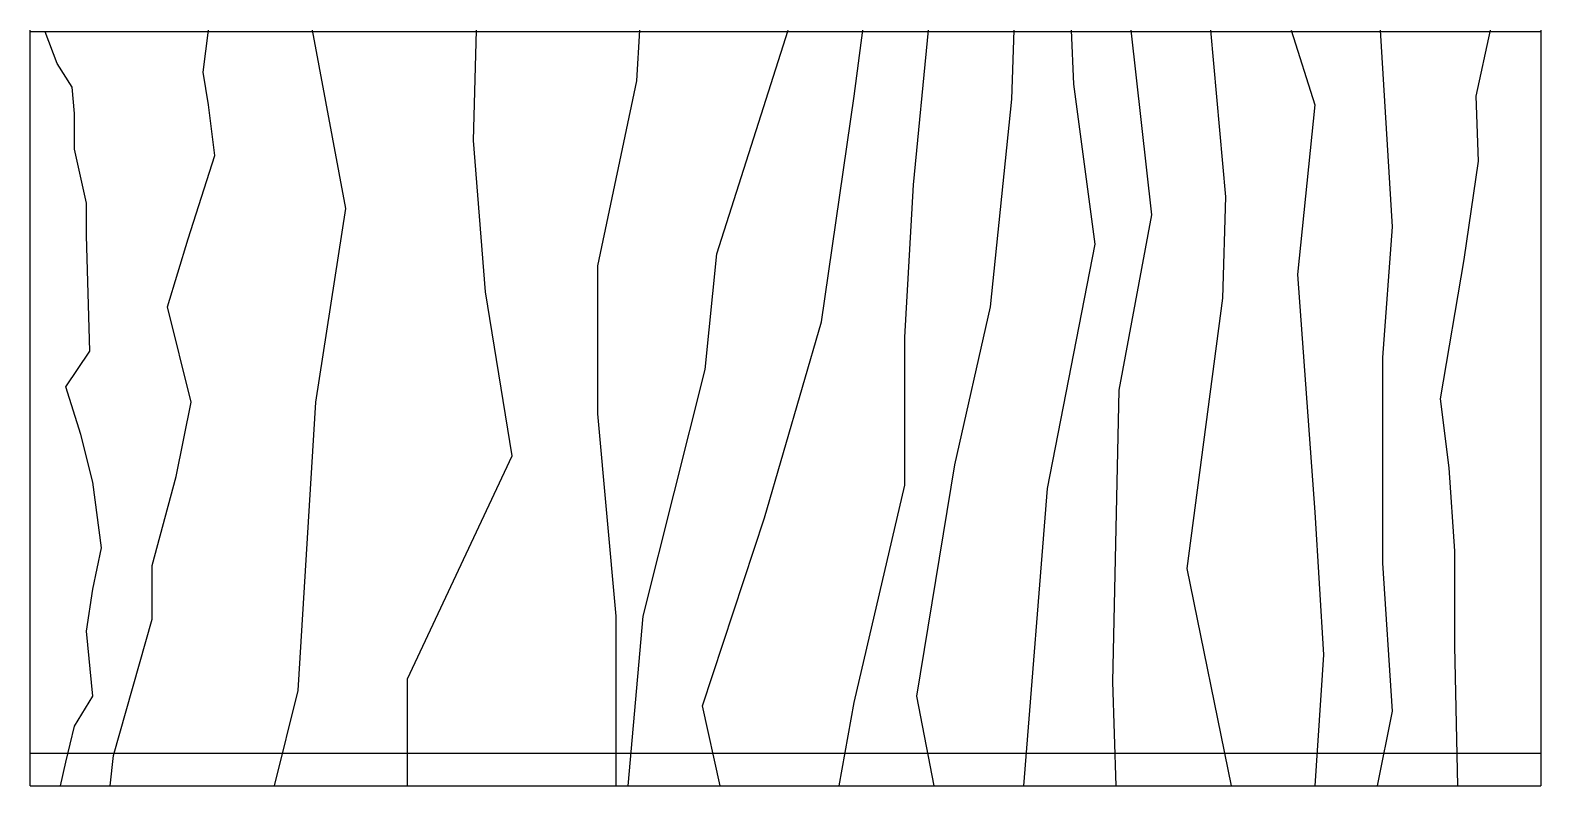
# Model space of a CAD drawing. Extents: x -32.8 to -13.8, y -57.6 to -48.
import ezdxf

# ---------------------------------------------------------------- set-up
doc = ezdxf.new("R2010")
doc.units = 0
doc.layers.get('0').update_dxf_attribs({"linetype": 'CONTINUOUS'})

msp = doc.modelspace()

# ---------------------------------------------------------------- linework, layer by layer
at = {"linetype": 'CONTINUOUS'}
for p, q in [((-32.8, -57.56), (-32.8, -48.03)), ((-13.75, -48.05), (-32.8, -48.05)), ((-32.46, -48.45), (-32.61, -48.05)), ((-30.62, -48.56), (-30.55, -48.03)), ((-28.82, -50.28), (-29.24, -48.03)), ((-27.21, -49.42), (-27.17, -48.03)), ((-25.15, -48.67), (-25.11, -48.03)), ((-24.14, -50.85), (-23.24, -48.03)), ((-22.41, -48.86), (-22.3, -48.03)), ((-21.66, -49.98), (-21.47, -48.03)), ((-20.42, -48.9), (-20.39, -48.03)), ((-19.64, -48.71), (-19.67, -48.03)), ((-18.92, -48.03), (-18.66, -50.36)), ((-17.72, -50.13), (-17.91, -48.03)), ((-16.9, -48.03), (-16.6, -48.97)), ((-15.62, -50.51), (-15.77, -48.03)), ((-14.39, -48.03), (-14.57, -48.86)), ((-13.75, -48.03), (-13.75, -57.56)), ((-32.27, -48.75), (-32.46, -48.45)), ((-30.55, -48.97), (-30.62, -48.56)), ((-32.24, -49.08), (-32.27, -48.75)), ((-25.64, -51), (-25.15, -48.67)), ((-19.37, -50.73), (-19.64, -48.71)), ((-22.82, -51.71), (-22.41, -48.86)), ((-20.69, -51.52), (-20.42, -48.9)), ((-14.57, -48.86), (-14.54, -49.68)), ((-32.24, -49.53), (-32.24, -49.08)), ((-30.47, -49.61), (-30.55, -48.97)), ((-16.6, -48.97), (-16.82, -51.11)), ((-27.06, -51.33), (-27.21, -49.42)), ((-32.09, -50.21), (-32.24, -49.53)), ((-30.81, -50.66), (-30.47, -49.61)), ((-14.54, -49.68), (-14.72, -50.92)), ((-21.77, -51.9), (-21.66, -49.98)), ((-32.09, -50.62), (-32.09, -50.21)), ((-29.2, -52.72), (-28.82, -50.28)), ((-17.76, -51.41), (-17.72, -50.13)), ((-18.66, -50.36), (-19.07, -52.57)), ((-32.05, -52.08), (-32.09, -50.62)), ((-31.07, -51.52), (-30.81, -50.66)), ((-15.74, -52.16), (-15.62, -50.51)), ((-24.29, -52.31), (-24.14, -50.85)), ((-19.97, -53.81), (-19.37, -50.73)), ((-25.64, -52.87), (-25.64, -51)), ((-14.72, -50.92), (-15.02, -52.68)), ((-16.82, -51.11), (-16.6, -54.11)), ((-26.72, -53.4), (-27.06, -51.33)), ((-18.21, -54.82), (-17.76, -51.41)), ((-30.77, -52.72), (-31.07, -51.52)), ((-21.14, -53.51), (-20.69, -51.52)), ((-23.54, -54.18), (-22.82, -51.71)), ((-21.77, -53.77), (-21.77, -51.9)), ((-32.35, -52.53), (-32.05, -52.08)), ((-15.74, -53.43), (-15.74, -52.16)), ((-25.07, -55.42), (-24.29, -52.31)), ((-32.16, -53.13), (-32.35, -52.53)), ((-19.07, -52.57), (-19.15, -56.25)), ((-30.96, -53.66), (-30.77, -52.72)), ((-29.42, -56.36), (-29.2, -52.72)), ((-15.02, -52.68), (-14.91, -53.55)), ((-25.41, -55.42), (-25.64, -52.87)), ((-32.01, -53.73), (-32.16, -53.13)), ((-28.04, -56.21), (-26.72, -53.4)), ((-21.62, -56.43), (-21.14, -53.51)), ((-15.74, -54.75), (-15.74, -53.43)), ((-31.26, -54.78), (-30.96, -53.66)), ((-14.91, -53.55), (-14.84, -54.6)), ((-31.9, -54.56), (-32.01, -53.73)), ((-22.41, -56.51), (-21.77, -53.77)), ((-20.27, -57.56), (-19.97, -53.81)), ((-24.32, -56.55), (-23.54, -54.18)), ((-16.6, -54.11), (-16.49, -55.91)), ((-32.01, -55.08), (-31.9, -54.56)), ((-14.84, -54.6), (-14.84, -55.8)), ((-31.26, -55.46), (-31.26, -54.78)), ((-17.65, -57.56), (-18.21, -54.82)), ((-15.62, -56.62), (-15.74, -54.75)), ((-32.09, -55.61), (-32.01, -55.08)), ((-25.41, -57.56), (-25.41, -55.42)), ((-25.26, -57.56), (-25.07, -55.42)), ((-32.01, -56.43), (-32.09, -55.61)), ((-31.75, -57.18), (-31.26, -55.46)), ((-14.84, -55.8), (-14.8, -57.56)), ((-16.49, -55.91), (-16.6, -57.56)), ((-29.72, -57.56), (-29.42, -56.36)), ((-28.04, -57.56), (-28.04, -56.21)), ((-19.15, -56.25), (-19.11, -57.56)), ((-32.24, -56.81), (-32.01, -56.43)), ((-24.1, -57.56), (-24.32, -56.55)), ((-22.6, -57.56), (-22.41, -56.51)), ((-21.4, -57.56), (-21.62, -56.43)), ((-15.81, -57.56), (-15.62, -56.62)), ((-32.35, -57.26), (-32.24, -56.81)), ((-32.8, -57.15), (-13.75, -57.15)), ((-32.42, -57.56), (-32.35, -57.26)), ((-31.79, -57.56), (-31.75, -57.18)), ((-32.8, -57.56), (-13.75, -57.56)), ((-32.8, -57.56), (-13.75, -57.56))]:
    msp.add_line(p, q, dxfattribs=at)

doc.saveas('drawing.dxf')
